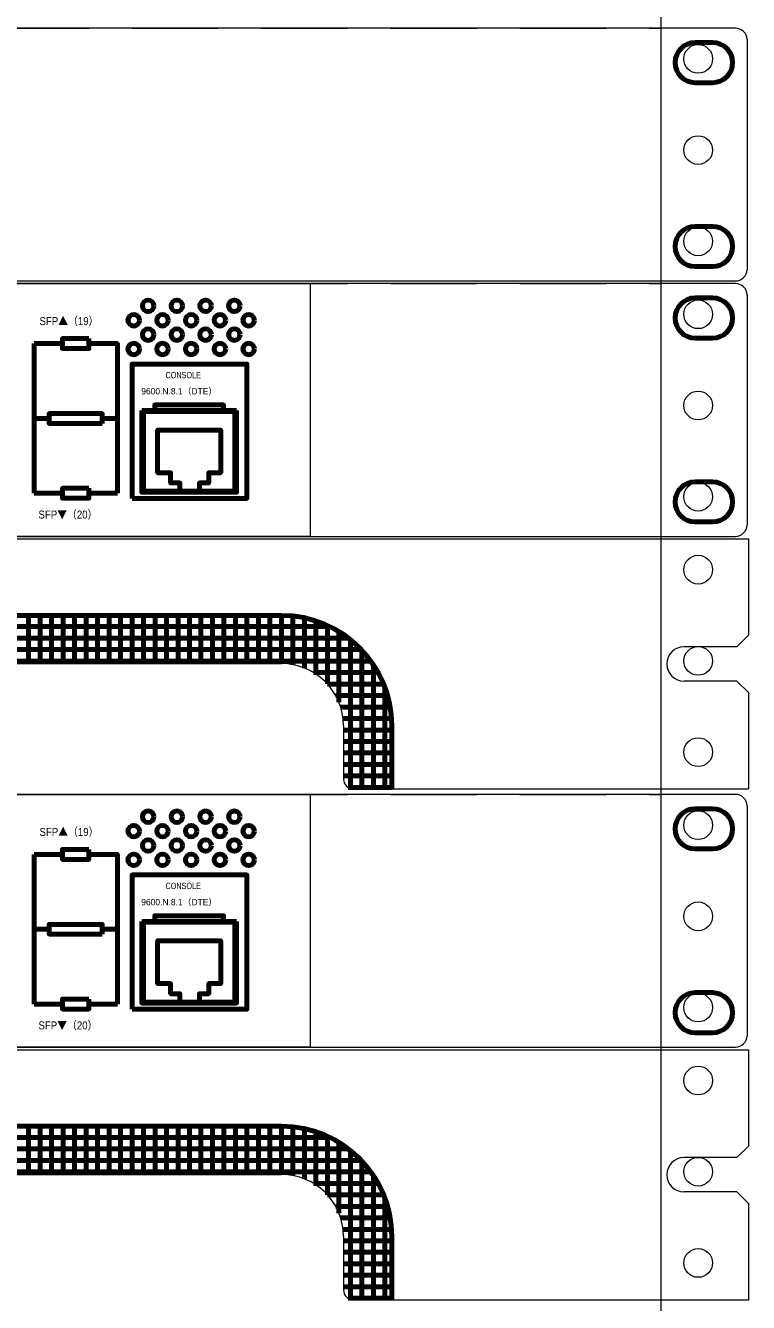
# Model space of a CAD drawing. Units: millimetres on the paper. Extents: x -400 to 400, y -280 to 280.
# Drawn here: x -79.5 to -69.44, y -175.05 to -157.28 of the extents above; entities that cross this region are included whole.
import ezdxf
from ezdxf.enums import TextEntityAlignment as Align

# ---------------------------------------------------------------- set-up
doc = ezdxf.new("R2010")
doc.units = ezdxf.units.MM
doc.linetypes.add('DASHED1', pattern=[1.8, 1.2, -0.6])
for name, color, linetype, lineweight in [('0-1_F-F_', 7, 'Continuous', 20), ('0-5_gaikei', 7, 'Continuous', 20), ('0-6_moji1', 1, 'Continuous', 80)]:
    doc.layers.add(name, color=color, linetype=linetype, lineweight=lineweight)
doc.styles.add('PUDGoDpMt', font='')
doc.styles.get('PUDGoDpMt').set_extended_font_data('PUDGoDpMt')

# ---------------------------------------------------------------- blocks, each defined once
blk = doc.blocks.new('RD281E-')
at = {"layer": '0-6_moji1', "color": 7, "lineweight": 20}
for p, q in [((-24.125, 0), (24.125, 0)), ((24.125, 0), (24.125, -1.675)), ((24.125, -1.675), (23.925, -1.875)), ((23.925, -1.875), (23.005, -1.875)), ((-16, -2.17), (16, -2.17)), ((23.925, -2.475), (23.005, -2.475)), ((23.925, -2.475), (24.125, -2.675)), ((24.125, -2.675), (24.125, -4.35)), ((17.08, -3.25), (17.08, -4.18)), ((17.25, -4.35), (24.125, -4.35))]:
    blk.add_line(p, q, dxfattribs=at)
at = {"layer": '0-6_moji1'}
for p, q in [((-16, -1.33), (16, -1.33)), ((11.6, -2.17), (11.6, -1.33)), ((11.8, -2.17), (11.8, -1.33)), ((12, -2.17), (12, -1.33)), ((12.2, -2.17), (12.2, -1.33)), ((12.4, -2.17), (12.4, -1.33)), ((12.6, -2.17), (12.6, -1.33)), ((12.8, -2.17), (12.8, -1.33)), ((13, -2.17), (13, -1.33)), ((13.2, -2.17), (13.2, -1.33)), ((13.4, -2.17), (13.4, -1.33)), ((13.6, -2.17), (13.6, -1.33)), ((13.8, -2.17), (13.8, -1.33)), ((14, -2.17), (14, -1.33)), ((14.2, -2.17), (14.2, -1.33)), ((14.4, -2.17), (14.4, -1.33)), ((14.6, -2.17), (14.6, -1.33)), ((14.8, -2.17), (14.8, -1.33)), ((15, -2.17), (15, -1.33)), ((15.2, -2.17), (15.2, -1.33)), ((15.4, -2.17), (15.4, -1.33)), ((15.6, -2.17), (15.6, -1.33)), ((15.8, -2.17), (15.8, -1.33)), ((16, -2.17), (16, -1.33)), ((-16.843, -1.525), (16.843, -1.525)), ((16.2, -2.189), (16.2, -1.34)), ((16.4, -2.247), (16.4, -1.372)), ((16.6, -2.352), (16.6, -1.426)), ((16.8, -2.524), (16.8, -1.505)), ((-17.167, -1.725), (17.167, -1.725)), ((17, -2.842), (17, -1.611)), ((17.2, -4.342), (17.2, -1.751)), ((-17.39, -1.925), (17.39, -1.925)), ((17.4, -4.35), (17.4, -1.936)), ((-17.556, -2.125), (17.556, -2.125)), ((17.6, -4.35), (17.6, -2.189)), ((16.557, -2.325), (17.682, -2.325)), ((16.8, -2.525), (17.778, -2.525)), ((17.8, -4.35), (17.8, -2.582)), ((16.944, -2.725), (17.847, -2.725)), ((17.03, -2.925), (17.892, -2.925)), ((17.073, -3.125), (17.916, -3.125)), ((17.08, -3.325), (17.92, -3.325)), ((17.92, -3.25), (17.92, -4.35)), ((17.08, -3.525), (17.92, -3.525)), ((17.08, -3.725), (17.92, -3.725)), ((17.08, -3.925), (17.92, -3.925)), ((17.08, -4.125), (17.92, -4.125)), ((17.161, -4.325), (17.92, -4.325))]:
    blk.add_line(p, q, dxfattribs=at)
blk.add_arc((16, -3.25), 1.92, 0, 90, dxfattribs=at)
at = {"layer": '0-6_moji1', "color": 7, "lineweight": 20}
for centre, radius, start, end in [((23.005, -2.175), 0.3, 90, 270), ((16, -3.25), 1.08, 0, 90), ((17.25, -4.18), 0.17, 180, 270)]:
    blk.add_arc(centre, radius, start, end, dxfattribs=at)
blk = doc.blocks.new('1U-')
at = {"layer": '0-6_moji1', "color": 7, "lineweight": 20}
for p, q in [((23.9, 0), (-23.9, 0)), ((24.1, -0.2), (24.1, -4.2)), ((-23.9, -4.4), (23.9, -4.4))]:
    blk.add_line(p, q, dxfattribs=at)
at = {"layer": '0-6_moji1'}
for p, q in [((23.499, -0.25), (23.199, -0.25)), ((23.499, -0.95), (23.199, -0.95)), ((23.499, -3.45), (23.199, -3.45)), ((23.499, -4.15), (23.199, -4.15))]:
    blk.add_line(p, q, dxfattribs=at)
at = {"layer": '0-6_moji1', "color": 7, "lineweight": 20}
for centre, start, end in [((23.9, -0.2), 0, 90), ((23.9, -4.2), 270, 0)]:
    blk.add_arc(centre, 0.2, start, end, dxfattribs=at)
at = {"layer": '0-6_moji1'}
for centre, start, end in [((23.199, -0.6), 90, 270), ((23.499, -0.6), 270, 90), ((23.199, -3.8), 90, 270), ((23.499, -3.8), 270, 90)]:
    blk.add_arc(centre, 0.35, start, end, dxfattribs=at)
blk = doc.blocks.new('PP-1U-2')
at = {"layer": '0-5_gaikei'}
blk.add_blockref('1U-', (0, 0), dxfattribs=at)
blk = doc.blocks.new('PN261693-')
at = {"layer": '0-6_moji1'}
for p, q in [((11.695, -1.045), (11.695, -3.65)), ((12.189, -1.045), (11.695, -1.045)), ((15.218, -2.21), (13.57, -2.21)), ((15.218, -2.21), (13.57, -2.21)), ((15.218, -2.21), (13.57, -2.21)), ((11.958, -2.347), (11.695, -2.347)), ((13.145, -2.347), (12.883, -2.347)), ((12.189, -3.65), (11.695, -3.65)), ((13.145, -3.65), (12.651, -3.65))]:
    blk.add_line(p, q, dxfattribs=at)
at = {"layer": '0-6_moji1', "color": 7, "lineweight": 20}
blk.add_lwpolyline([(-16.5, 0), (16.5, 0), (16.5, -4.4), (-16.5, -4.4)], close=True, dxfattribs=at)
at = {"layer": '0-6_moji1'}
for points in [[(12.651, -0.959), (12.189, -0.959), (12.189, -1.131), (12.651, -1.131)], [(13.402, -3.74), (15.398, -3.74), (15.398, -1.401), (13.402, -1.401)], [(12.883, -2.433), (11.958, -2.433), (11.958, -2.262), (12.883, -2.262)], [(14.233, -3.616), (14.233, -3.471), (14.071, -3.471), (14.071, -3.293), (13.845, -3.293), (13.845, -2.549), (14.944, -2.549), (14.944, -3.293), (14.734, -3.293), (14.734, -3.471), (14.572, -3.471), (14.572, -3.616)], [(12.651, -3.564), (12.189, -3.564), (12.189, -3.736), (12.651, -3.736)]]:
    blk.add_lwpolyline(points, close=True, dxfattribs=at)
for points in [[(13.145, -3.65), (13.145, -1.045), (12.651, -1.045)], [(15.218, -2.21), (15.218, -3.632), (13.57, -3.632), (13.57, -2.21)], [(15.218, -2.21), (15.218, -3.632), (13.57, -3.632), (13.57, -2.21)], [(15.218, -2.21), (15.218, -3.632), (13.57, -3.632), (13.57, -2.21)], [(13.796, -2.21), (13.796, -2.113), (14.992, -2.113), (14.992, -2.21)], [(13.796, -2.21), (13.796, -2.113), (14.992, -2.113), (14.992, -2.21)], [(15.186, -2.226), (15.186, -3.616), (13.602, -3.616)], [(15.186, -2.226), (13.602, -2.226), (13.602, -3.616)]]:
    blk.add_lwpolyline(points, dxfattribs=at)
for centre in [(13.68, -0.389), (14.18, -0.389), (14.68, -0.389), (15.18, -0.389), (13.43, -0.639), (13.93, -0.639), (14.43, -0.639), (14.93, -0.639), (15.43, -0.639), (13.68, -0.889), (14.18, -0.889), (14.68, -0.889), (15.18, -0.889), (13.43, -1.139), (13.93, -1.139), (14.43, -1.139), (14.93, -1.139), (15.43, -1.139)]:
    blk.add_circle(centre, 0.1, dxfattribs=at)
at = {"layer": '0-6_moji1', "style": 'PUDGoDpMt'}
for s, height, width, p in [('SFP▲（19）', 0.1393, 0.9, (11.79, -0.765)), ('CONSOLE', 0.11, 0.75, (13.983, -1.681)), ('SFP▼（20）', 0.1393, 0.9, (11.772, -4.132))]:
    blk.add_text(s, height=height, dxfattribs=dict(at, width=width)).set_placement(p, align=Align.BOTTOM_LEFT)
blk.add_text('9600.N.8.1（DTE）', height=0.11, dxfattribs=at).set_placement((13.561, -1.963), align=Align.BOTTOM_LEFT)

msp = doc.modelspace()

# ---------------------------------------------------------------- linework, layer by layer
at = {"layer": '0-1_F-F_'}
msp.add_line((-70.659, -54.064), (-70.659, -199.984), dxfattribs=at)
at = {"layer": '0-1_F-F_', "linetype": 'DASHED1'}
for p, q in [((-106.819, -157.312), (-70.659, -157.312)), ((-106.819, -160.868), (-70.659, -160.868)), ((-106.819, -164.424), (-70.659, -164.424)), ((-106.819, -167.98), (-70.659, -167.98)), ((-106.819, -171.536), (-70.659, -171.536))]:
    msp.add_line(p, q, dxfattribs=at)
at = {"layer": '0-1_F-F_'}
for centre in [(-70.139, -157.74), (-70.139, -159.01), (-70.139, -160.28), (-70.139, -161.296), (-70.139, -162.566), (-70.139, -163.836), (-70.139, -164.852), (-70.139, -166.122), (-70.139, -167.392), (-70.139, -168.408), (-70.139, -169.678), (-70.139, -170.948), (-70.139, -171.964), (-70.139, -173.234), (-70.139, -174.504)]:
    msp.add_circle(centre, 0.2, dxfattribs=at)

# ---------------------------------------------------------------- block references
at = {"layer": '0-6_moji1', "xscale": 0.8, "yscale": 0.8}
for name, p in [('PP-1U-2', (-88.739, -157.312)), ('1U-', (-88.739, -160.868)), ('PN261693-', (-88.739, -160.868)), ('RD281E-', (-88.739, -164.424)), ('1U-', (-88.739, -167.98)), ('PN261693-', (-88.739, -167.98)), ('RD281E-', (-88.739, -171.536))]:
    msp.add_blockref(name, p, dxfattribs=at)

doc.saveas('drawing.dxf')
